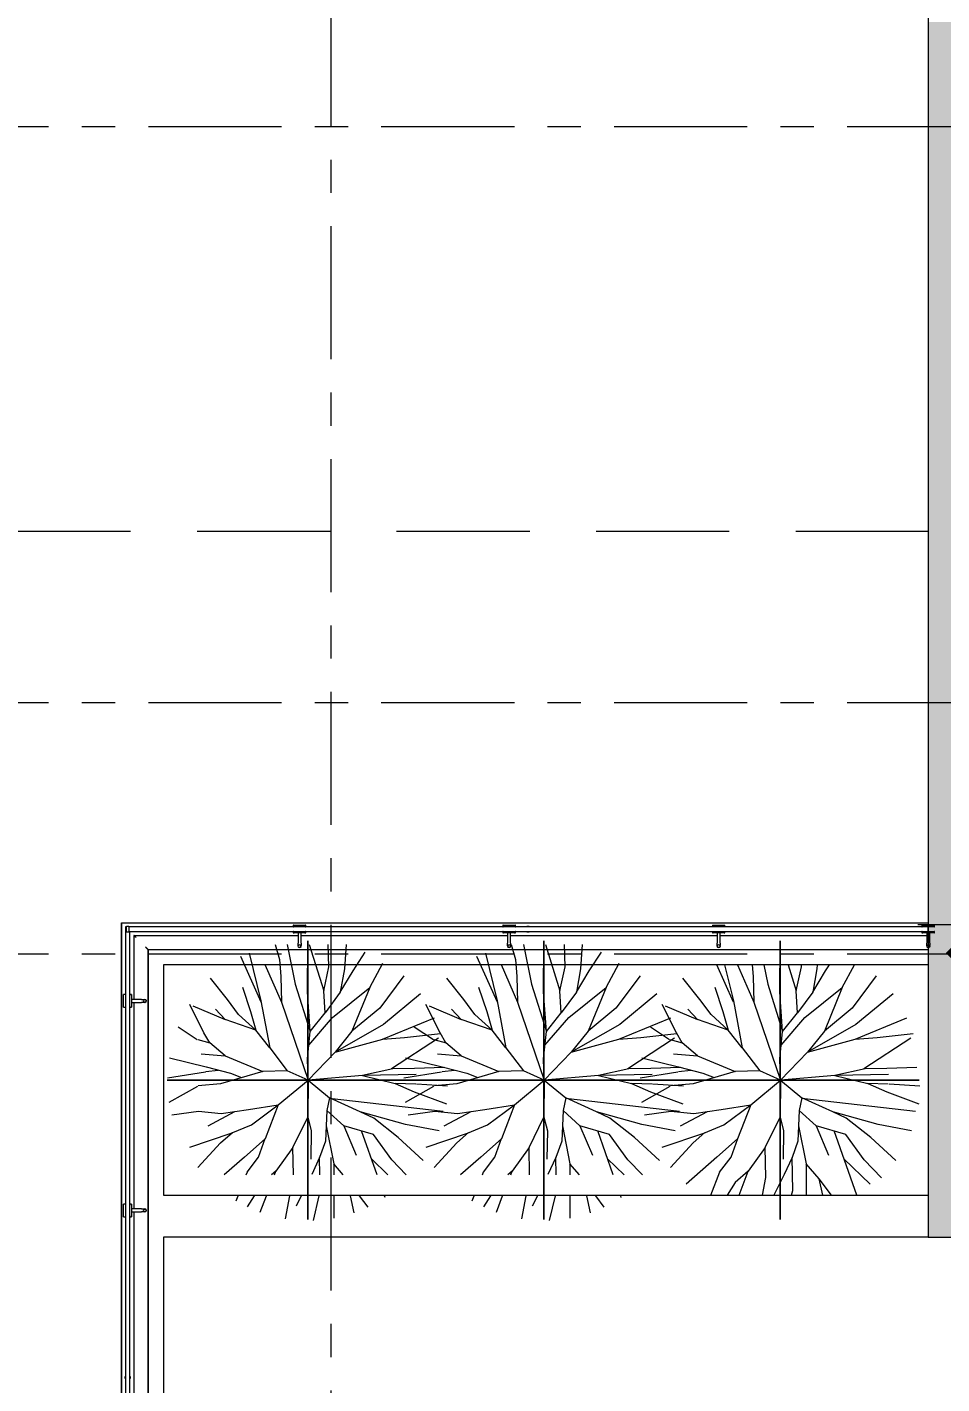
# Model space of a CAD drawing. Header units: millimetres. Extents: x -20144 to 117103, y -11426 to 48263.
# Drawn here: x 89451 to 93816, y 15850 to 22325 of the extents above; entities that cross this region are included whole.
import ezdxf

# ---------------------------------------------------------------- set-up
doc = ezdxf.new("R2010")
doc.units = ezdxf.units.MM
doc.linetypes.add('Grid Line', pattern=[22.225, 12.7, -3.175, 3.175, -3.175])
doc.linetypes.add('HIDDEN2', pattern=[4.7625, 3.175, -1.5875])
for name, color, linetype, lineweight in [('DIM', 1, 'Continuous', 5), ('KI-HIEU-1', 151, 'Continuous', 9), ('L-SITE', 91, 'Continuous', 5), ('NET THAY 1', 41, 'Continuous', 5), ('NET THAY 2', 55, 'Continuous', 5), ('NET-CAT', 3, 'Continuous', 9), ('NET-THAY', 2, 'Continuous', 15), ('TRUC', 225, 'Continuous', 5)]:
    doc.layers.add(name, color=color, linetype=linetype, lineweight=lineweight)
doc.styles.add('TA1', font='arial.ttf')
doc.dimstyles.new('D_200_KTx2', dxfattribs={"dimtxt": 400, "dimasz": 300, "dimexe": 300, "dimexo": 300, "dimgap": 160, "dimtad": 1, "dimdec": 0, "dimzin": 9, "dimtxsty": 'TA1', "dimblk": 'ARCHTICK', "dimcen": 1, "dimdle": 300, "dimclrd": 256, "dimclre": 256, "dimclrt": 7, "dimadec": 0, "dimazin": 0, "dimtfac": 1, "dimtdec": 0, "dimtix": 1, "dimtmove": 1, "dimatfit": 3, "dimldrblk": 'ARCHTICK', "dimfxl": 1, "dimtolj": 1, "dimtzin": 0, "dimlwd": -1, "dimlwe": -1, "dimarcsym": 0})

# ---------------------------------------------------------------- blocks, each defined once
blk = doc.blocks.new('A$C52CD303B')
at = {"layer": 'NET-CAT'}
h = blk.add_hatch(color=256, dxfattribs=at)
h.dxf.hatch_style = 1
h.paths.add_polyline_path([(5450, 10650), (5200, 10650), (5200, 9650), (5450, 9650)], flags=17)
h.paths.add_polyline_path([(5450, 12850), (5200, 12850), (5200, 11850), (5450, 11850)], flags=17)
h.paths.add_polyline_path([(5450, 8450), (5200, 8450), (5200, 7450), (5450, 7450)], flags=17)
h.paths.add_polyline_path([(5450, 6250), (5200, 6250), (5200, 5800), (3000, 5800), (3000, 14500), (5200, 14500), (5200, 14050), (5450, 14050), (5450, 14750), (2750, 14750), (2750, 7850), (2350, 7850), (2350, 7600), (2750, 7600), (2750, 5800), (950, 5800), (950, 7600), (1350, 7600), (1350, 7850), (700, 7850), (700, 5800), (0, 5800), (0, 0), (4150, 0), (4150, 250), (250, 250), (250, 2750), (5450, 2750), (5450, 3000), (3200, 3000), (3200, 3875), (2950, 3875), (2950, 3000), (250, 3000), (250, 5550), (2950, 5550), (2950, 5075), (3200, 5075), (3200, 5550), (5450, 5550)])
blk.add_lwpolyline([(0, 5800), (0, 0), (4150, 0), (4150, 250), (250, 250), (250, 2750), (5450, 2750), (5450, 3000), (3200, 3000), (3200, 3875), (2950, 3875), (2950, 3000), (250, 3000), (250, 5550), (2950, 5550), (2950, 5075), (3200, 5075), (3200, 5550), (5450, 5550), (5450, 6250)], dxfattribs=at)
blk = doc.blocks.new('ALC1807-ASCENT PLAZA-KET CAU 1_rvt-1-MẶT BẰNG TẦNG 5 ĐẾN TẦNG 22')
blk.add_blockref('A$C52CD303B', (22750.5, 16549.9))
blk = doc.blocks.new('_ArchTick')
at = {"color": 0, "const_width": 0.15}
blk.add_lwpolyline([(-0.5, -0.5), (0.5, 0.5)], dxfattribs=at)
blk = doc.blocks.new('*D626')
at = {"layer": 'Defpoints', "color": 0, "transparency": 16777216}
for p in [(94000.6, 18039.9), (94000.6, 18039.9), (95200.6, 18039.9)]:
    blk.add_point(p, dxfattribs=at)
at = {"layer": 'DIM', "transparency": 16777216}
for p, q in [((94000.6, 18039.9), (93700.6, 18039.9)), ((95200.6, 18039.9), (94000.6, 18039.9)), ((95200.6, 18039.9), (95500.6, 18039.9))]:
    blk.add_line(p, q, dxfattribs=at)
at = {"layer": 'DIM', "transparency": 16777216, "xscale": 300, "yscale": 300, "zscale": 300}
blk.add_blockref('_ArchTick', (94000.6, 18039.9), dxfattribs=at)
at = {"layer": 'DIM', "transparency": 16777216, "xscale": 300, "yscale": 300, "zscale": 300, "rotation": 180}
blk.add_blockref('_ArchTick', (95200.6, 18039.9), dxfattribs=at)
at = {"layer": 'DIM', "color": 7, "transparency": 16777216, "insert": (94600.6, 18404.1), "char_height": 400, "attachment_point": 5, "style": 'TA1'}
blk.add_mtext('\\A1;1200', dxfattribs=at)
blk = doc.blocks.new('Railing - NBS_RailInfillPnl_Post-720245-MẶT BẰNG TẦNG 23')
at = {"layer": 'NET THAY 2'}
for p, q in [((-13, -5), (-13, 5)), ((13, 5), (-13, 5)), ((13, 5), (13, -5)), ((-13, -5), (13, -5))]:
    blk.add_line(p, q, dxfattribs=at)
blk = doc.blocks.new('Railing - NBS_RailInfillPnl_Post-721024-MẶT BẰNG TẦNG 23')
at = {"layer": 'NET THAY 2'}
for p, q in [((-13, -5), (-13, 5)), ((13, 5), (13, -5))]:
    blk.add_line(p, q, dxfattribs=at)
blk = doc.blocks.new('Railing - Railing-575671-MẶT BẰNG TẦNG 23')
at = {"layer": 'NET THAY 1'}
for p, q in [((18900.5, 18049.9), (18900.5, 11602.1)), ((18900.5, 18049.9), (22750.5, 18049.9)), ((18960.5, 17989.9), (18960.5, 17684.3)), ((18960.5, 17989.9), (19743.9, 17989.9)), ((19757.3, 17989.9), (20743.9, 17989.9)), ((20757.3, 17989.9), (21743.9, 17989.9)), ((21757.3, 17989.9), (22743.9, 17989.9)), ((19027.5, 11602.1), (19027.5, 17922.9)), ((19027.5, 17922.9), (22750.5, 17922.9)), ((19027.5, 17922.9), (19027.5, 11602.1)), ((19027.5, 17922.9), (22750.5, 17922.9)), ((18960.5, 17670.9), (18960.5, 16684.3)), ((18960.5, 16670.9), (18960.5, 15684.3)), ((18960.5, 15670.9), (18960.5, 14684.3)), ((18960.5, 14670.9), (18960.5, 13684.3)), ((18960.5, 13670.9), (18960.5, 12684.3)), ((18960.5, 12670.9), (18960.5, 11684.3)), ((18960.5, 11670.9), (18960.5, 11602.1)), ((18919.8, 11602.1), (18900.5, 11602.1)), ((18960.5, 11602.1), (18941.3, 11602.1)), ((18970.5, 11602.1), (18960.5, 11602.1)), ((19015.5, 11602.1), (18970.5, 11602.1)), ((19027.5, 11602.1), (19015.5, 11602.1))]:
    blk.add_line(p, q, dxfattribs=at)
for points, knots in [([(18970.5, 17979.9), (18969.6, 17980.8), (18968.3, 17982.1), (18966.7, 17983.8), (18965.7, 17984.8), (18965, 17985.5), (18964.3, 17986.2), (18963.6, 17986.9), (18963, 17987.5), (18962.4, 17988), (18961.8, 17988.6), (18961.3, 17989.2), (18960.7, 17989.8), (18960.5, 17989.9), (18960.5, 17989.9)], [-1, -1, -1, -1, -0.833333, -0.75, -0.666667, -0.625, -0.583333, -0.5, -0.458333, -0.416667, -0.333333, -0.25, -0.166667, 0, 0, 0, 0]), ([(19027.5, 17922.9), (19027.5, 17922.9), (19027.3, 17923.1), (19026.6, 17923.8), (19025.9, 17924.5), (19025.2, 17925.2), (19024.5, 17925.9), (19023.8, 17926.6), (19023, 17927.4), (19022.2, 17928.3), (19021.3, 17929.2), (19020.1, 17930.3), (19018.1, 17932.3), (19016.6, 17933.9), (19015.5, 17934.9)], [-1, -1, -1, -1, -0.833333, -0.75, -0.666667, -0.583333, -0.541667, -0.5, -0.416667, -0.375, -0.333333, -0.25, -0.166667, 0, 0, 0, 0])]:
    blk.add_open_spline(points, degree=3, knots=knots, dxfattribs=at)
at = {"extrusion": (0, 0, -1), "zscale": -1, "rotation": 90}
for name, p in [('Railing - NBS_RailInfillPnl_Post-720245-MẶT BẰNG TẦNG 23', (-18930.5, 18019.9)), ('Railing - NBS_RailInfillPnl_Post-721024-MẶT BẰNG TẦNG 23', (-20840.5, 18019.9))]:
    blk.add_blockref(name, p, dxfattribs=at)
at = {"extrusion": (0, 0, -1), "zscale": -1}
for p in [(-18930.5, 15880.7), (-18930.5, 13741.4)]:
    blk.add_blockref('Railing - NBS_RailInfillPnl_Post-721024-MẶT BẰNG TẦNG 23', p, dxfattribs=at)
blk = doc.blocks.new('Top Rail Type - Top Rail_Internal_-575676-MẶT BẰNG TẦNG 23')
at = {"layer": 'NET THAY 1'}
for p, q in [((18925.5, 18030.7), (18919.8, 18030.7)), ((18919.8, 18030.7), (18919.8, 17706.5)), ((19721.5, 18030.7), (18935.5, 18030.7)), ((18941.3, 17703.5), (18941.3, 18009.2)), ((18941.3, 18009.2), (19724.5, 18009.2)), ((19776.5, 18009.2), (20724.5, 18009.2)), ((20721.5, 18030.7), (19779.5, 18030.7)), ((20776.5, 18009.2), (21724.5, 18009.2)), ((21721.5, 18030.7), (20779.5, 18030.7)), ((21776.5, 18009.2), (22724.5, 18009.2)), ((22721.5, 18030.7), (21779.5, 18030.7)), ((22750.5, 18009.2), (22750.5, 18030.7)), ((18919.8, 17648.6), (18919.8, 16706.5)), ((18941.3, 16703.5), (18941.3, 17651.6)), ((18919.8, 16648.6), (18919.8, 15706.5)), ((18941.3, 15703.5), (18941.3, 16651.6)), ((18919.8, 15648.6), (18919.8, 14706.5)), ((18941.3, 14703.5), (18941.3, 15651.6)), ((18919.8, 14648.6), (18919.8, 13706.5)), ((18941.3, 13703.5), (18941.3, 14651.6)), ((18919.8, 13648.6), (18919.8, 12706.5)), ((18941.3, 12703.5), (18941.3, 13651.6)), ((18919.8, 12648.6), (18919.8, 11706.5)), ((18941.3, 11703.5), (18941.3, 12651.6)), ((18919.8, 11648.6), (18919.8, 11602.1)), ((18919.8, 11602.1), (18941.3, 11602.1)), ((18941.3, 11602.1), (18941.3, 11651.6))]:
    blk.add_line(p, q, dxfattribs=at)
blk = doc.blocks.new('ALB-RAILING 32 - ALB-BALUSTER-V88-MẶT BẰNG TẦNG 23')
at = {"layer": 'NET THAY 1'}
for p, q in [((-30, 101.1), (-30, 91.9)), ((-30, 101.1), (30, 101.1)), ((-29, 101.1), (-30, 101.1)), ((-30, 91.9), (-29, 91.9)), ((30, 91.9), (-30, 91.9)), ((-30, 70.4), (-30, 63.2)), ((-30, 70.4), (30, 70.4)), ((-29, 70.4), (-30, 70.4)), ((30, 101.1), (29, 101.1)), ((29, 91.9), (30, 91.9)), ((30, 70.4), (29, 70.4)), ((30, 91.9), (30, 101.1)), ((30, 63.2), (30, 70.4)), ((-30, 63.2), (-26, 63.2)), ((30, 63.2), (-30, 63.2)), ((-7, 63.2), (-7, 15)), ((7, 15), (7, 63.2)), ((29, 63.2), (30, 63.2))]:
    blk.add_line(p, q, dxfattribs=at)
at = {"layer": 'NET THAY 1', "flags": 128}
for points in [[(-7, 1.4), (-7, 1.7), (-7, 2), (-7, 2.3), (-7, 2.6), (-7, 3), (-7, 3.3), (-7, 3.7), (-7, 4.1), (-7, 4.5), (-7, 5), (-7, 5.4), (-7, 5.9), (-7, 6.4), (-7, 6.9), (-7, 7.4), (-7, 7.9), (-7, 8.5), (-7, 9), (-7, 9.6), (-7, 10.1), (-7, 10.7), (-7, 11.3), (-7, 11.9), (-7, 12.5), (-7, 13), (-7, 13.6), (-7, 14.2), (-7, 14.8), (-7, 15)], [(7, 0), (7, -0.3), (7, -0.6), (6.9, -0.8), (6.9, -1.1), (6.9, -1.4), (6.8, -1.7)], [(7, 15), (7, 14.4), (7, 13.8), (7, 13.2), (7, 12.6), (7, 12), (7, 11.4), (7, 10.9), (7, 10.3), (7, 9.7), (7, 9.2), (7, 8.6), (7, 8.1), (7, 7.5), (7, 7), (7, 6.5), (7, 6), (7, 5.6), (7, 5.1), (7, 4.7), (7, 4.2), (7, 3.8), (7, 3.4), (7, 3.1), (7, 2.7)], [(-3, -6.3), (-3.2, -6.2), (-3.5, -6.1), (-3.7, -5.9), (-4, -5.8), (-4.2, -5.6), (-4.4, -5.4), (-4.6, -5.3), (-4.8, -5.1), (-5, -4.9), (-5.2, -4.7), (-5.4, -4.5), (-5.6, -4.2), (-5.7, -4), (-5.9, -3.8), (-6, -3.5), (-6.2, -3.3), (-6.3, -3), (-6.4, -2.8), (-6.5, -2.5), (-6.6, -2.3), (-6.7, -2), (-6.8, -1.7), (-6.8, -1.5), (-6.9, -1.2)], [(0, -7), (-0.3, -7), (-0.6, -7), (-0.8, -6.9), (-1.1, -6.9), (-1.4, -6.9), (-1.7, -6.8)], [(6.6, -2.5), (6.4, -2.7), (6.3, -3), (6.2, -3.2), (6.1, -3.5), (5.9, -3.7), (5.8, -4), (5.6, -4.2), (5.4, -4.4), (5.3, -4.6), (5.1, -4.8), (4.9, -5), (4.7, -5.2), (4.5, -5.4), (4.2, -5.6), (4, -5.7), (3.8, -5.9), (3.5, -6), (3.3, -6.2), (3, -6.3), (2.8, -6.4), (2.5, -6.5), (2.3, -6.6), (2, -6.7), (1.7, -6.8), (1.5, -6.8), (1.2, -6.9), (0.9, -6.9), (0.6, -7), (0.4, -7), (0.1, -7), (0, -7)]]:
    blk.add_lwpolyline(points, dxfattribs=at)
at = {"layer": 'NET THAY 1'}
for start, end in [(90, 270), (270, 90)]:
    blk.add_arc((0, 0), 7, start, end, dxfattribs=at)
blk = doc.blocks.new('ALB-RAILING 32 - ALB-BALUSTER-V86-MẶT BẰNG TẦNG 23')
at = {"layer": 'NET THAY 1'}
for p, q in [((-30, 101.1), (-30, 91.9)), ((-30, 101.1), (30, 101.1)), ((-29, 101.1), (-30, 101.1)), ((-30, 91.9), (-29, 91.9)), ((30, 91.9), (-30, 91.9)), ((-30, 70.4), (-30, 63.2)), ((-30, 70.4), (30, 70.4)), ((-29, 70.4), (-30, 70.4)), ((30, 101.1), (29, 101.1)), ((29, 91.9), (30, 91.9)), ((30, 70.4), (29, 70.4)), ((30, 91.9), (30, 101.1)), ((30, 63.2), (30, 70.4)), ((-30, 63.2), (-26, 63.2)), ((30, 63.2), (-30, 63.2)), ((-7, 63.2), (-7, 15)), ((7, 15), (7, 63.2)), ((26, 63.2), (30, 63.2))]:
    blk.add_line(p, q, dxfattribs=at)
at = {"layer": 'NET THAY 1', "flags": 128}
for points in [[(-7, 1.4), (-7, 1.7), (-7, 2), (-7, 2.3), (-7, 2.6), (-7, 3), (-7, 3.3), (-7, 3.7), (-7, 4.1), (-7, 4.5), (-7, 5), (-7, 5.4), (-7, 5.9), (-7, 6.4), (-7, 6.9), (-7, 7.4), (-7, 7.9), (-7, 8.5), (-7, 9), (-7, 9.6), (-7, 10.1), (-7, 10.7), (-7, 11.3), (-7, 11.9), (-7, 12.5), (-7, 13), (-7, 13.6), (-7, 14.2), (-7, 14.8), (-7, 15)], [(7, 0), (7, -0.3), (7, -0.6), (6.9, -0.8), (6.9, -1.1), (6.9, -1.4), (6.8, -1.7)], [(7, 15), (7, 14.4), (7, 13.8), (7, 13.2), (7, 12.6), (7, 12), (7, 11.4), (7, 10.9), (7, 10.3), (7, 9.7), (7, 9.2), (7, 8.6), (7, 8.1), (7, 7.5), (7, 7), (7, 6.5), (7, 6), (7, 5.6), (7, 5.1), (7, 4.7), (7, 4.2), (7, 3.8), (7, 3.4), (7, 3.1), (7, 2.7)], [(-3, -6.3), (-3.2, -6.2), (-3.5, -6.1), (-3.7, -5.9), (-4, -5.8), (-4.2, -5.6), (-4.4, -5.4), (-4.6, -5.3), (-4.8, -5.1), (-5, -4.9), (-5.2, -4.7), (-5.4, -4.5), (-5.6, -4.2), (-5.7, -4), (-5.9, -3.8), (-6, -3.5), (-6.2, -3.3), (-6.3, -3), (-6.4, -2.8), (-6.5, -2.5), (-6.6, -2.3), (-6.7, -2), (-6.8, -1.7), (-6.8, -1.5), (-6.9, -1.2)], [(0, -7), (-0.3, -7), (-0.6, -7), (-0.8, -6.9), (-1.1, -6.9), (-1.4, -6.9), (-1.7, -6.8)], [(6.6, -2.5), (6.4, -2.7), (6.3, -3), (6.2, -3.2), (6.1, -3.5), (5.9, -3.7), (5.8, -4), (5.6, -4.2), (5.4, -4.4), (5.3, -4.6), (5.1, -4.8), (4.9, -5), (4.7, -5.2), (4.5, -5.4), (4.2, -5.6), (4, -5.7), (3.8, -5.9), (3.5, -6), (3.3, -6.2), (3, -6.3), (2.8, -6.4), (2.5, -6.5), (2.3, -6.6), (2, -6.7), (1.7, -6.8), (1.5, -6.8), (1.2, -6.9), (0.9, -6.9), (0.6, -7), (0.4, -7), (0.1, -7), (0, -7)]]:
    blk.add_lwpolyline(points, dxfattribs=at)
at = {"layer": 'NET THAY 1'}
for start, end in [(90, 270), (270, 90)]:
    blk.add_arc((0, 0), 7, start, end, dxfattribs=at)
blk = doc.blocks.new('ALB-RAILING 32 - ALB-BALUSTER-V89-MẶT BẰNG TẦNG 23')
at = {"layer": 'NET THAY 1'}
for p, q in [((-30, 101.1), (-30, 91.9)), ((-30, 101.1), (30, 101.1)), ((-29, 101.1), (-30, 101.1)), ((-30, 91.9), (-29, 91.9)), ((30, 91.9), (-30, 91.9)), ((-30, 70.4), (-30, 63.2)), ((-30, 70.4), (30, 70.4)), ((-29, 70.4), (-30, 70.4)), ((30, 101.1), (29, 101.1)), ((29, 91.9), (30, 91.9)), ((30, 70.4), (29, 70.4)), ((30, 91.9), (30, 101.1)), ((30, 63.2), (30, 70.4)), ((-30, 63.2), (-26, 63.2)), ((30, 63.2), (-30, 63.2)), ((-7, 63.2), (-7, 15)), ((7, 15), (7, 63.2)), ((26, 63.2), (30, 63.2))]:
    blk.add_line(p, q, dxfattribs=at)
at = {"layer": 'NET THAY 1', "flags": 128}
for points in [[(-7, 1.4), (-7, 1.7), (-7, 2), (-7, 2.3), (-7, 2.6), (-7, 3), (-7, 3.3), (-7, 3.7), (-7, 4.1), (-7, 4.5), (-7, 5), (-7, 5.4), (-7, 5.9), (-7, 6.4), (-7, 6.9), (-7, 7.4), (-7, 7.9), (-7, 8.5), (-7, 9), (-7, 9.6), (-7, 10.1), (-7, 10.7), (-7, 11.3), (-7, 11.9), (-7, 12.5), (-7, 13), (-7, 13.6), (-7, 14.2), (-7, 14.8), (-7, 15)], [(7, 15), (7, 14.4), (7, 13.8), (7, 13.2), (7, 12.6), (7, 12), (7, 11.4), (7, 10.9), (7, 10.3), (7, 9.7), (7, 9.2), (7, 8.6), (7, 8.1), (7, 7.5), (7, 7), (7, 6.5), (7, 6), (7, 5.6), (7, 5.1), (7, 4.7), (7, 4.2), (7, 3.8), (7, 3.4), (7, 3.1), (7, 2.7)], [(-3, -6.3), (-3, -6.3), (-3.2, -6.2), (-3.5, -6.1), (-3.7, -5.9), (-4, -5.8), (-4.2, -5.6), (-4.4, -5.4), (-4.6, -5.3), (-4.8, -5.1), (-5, -4.9), (-5.2, -4.7), (-5.4, -4.5), (-5.6, -4.2), (-5.7, -4), (-5.9, -3.8), (-6, -3.5), (-6.2, -3.3), (-6.3, -3), (-6.4, -2.8), (-6.5, -2.5), (-6.6, -2.3), (-6.7, -2), (-6.8, -1.7), (-6.8, -1.5), (-6.9, -1.2)], [(0, -7), (-0.3, -7), (-0.6, -7), (-0.8, -6.9), (-1.1, -6.9), (-1.4, -6.9), (-1.7, -6.8)], [(6.6, -2.5), (6.4, -2.7), (6.3, -3), (6.2, -3.2), (6.1, -3.5), (5.9, -3.7), (5.8, -4), (5.6, -4.2), (5.4, -4.4), (5.3, -4.6), (5.1, -4.8), (4.9, -5), (4.7, -5.2), (4.5, -5.4), (4.2, -5.6), (4, -5.7), (3.8, -5.9), (3.5, -6), (3.3, -6.2), (3, -6.3), (2.8, -6.4), (2.5, -6.5), (2.3, -6.6), (2, -6.7), (1.7, -6.8), (1.5, -6.8), (1.2, -6.9), (0.9, -6.9), (0.6, -7), (0.4, -7), (0.1, -7), (0, -7)], [(7, 0), (7, -0.3), (7, -0.6), (6.9, -0.8), (6.9, -1.1), (6.9, -1.4), (6.8, -1.7)]]:
    blk.add_lwpolyline(points, dxfattribs=at)
at = {"layer": 'NET THAY 1'}
for start, end in [(90, 270), (270, 90)]:
    blk.add_arc((0, 0), 7, start, end, dxfattribs=at)
blk = doc.blocks.new('CAY XANH 1 - new block_dwg_110_植栽_中_高木 - 落葉1_φ4000_H5500-1445069-IDEA-4th Storey - Detail-V137-MẶT BẰNG TẦNG 23')
at = {"layer": 'L-SITE'}
for p, q in [((-667, 1111), (-905, 1642)), ((879, 1317), (625, 696)), ((1796, 880), (1057, 580)), ((-1850, 759), (-1578, 578)), ((1855, 599), (1188, 159)), ((-1570, 578), (-1398, 529)), ((-2000, 33), (-1462, 119)), ((-1453, 121), (-1278, 144)), ((-1975, -315), (-1571, -88)), ((1984, -88), (1545, -58)), ((1923, -449), (303, -262)), ((-1423, -653), (-1041, -445)), ((1086, -1640), (762, -724)), ((1278, -1483), (902, -1122)), ((-993, -1640), (-864, -1308)), ((728, -1640), (552, -1405))]:
    blk.add_line(p, q, dxfattribs=at)
at = {"layer": 'L-SITE', "flags": 128}
for points in [[(-797, 1642), (-670, 1129), (-546, 458), (-743, 713), (-989, 932), (-1147, 1149), (-1389, 1451)], [(-613, 1642), (-379, 1110), (0, 0), (-295, 133)], [(-402, 1642), (-389, 1474), (-379, 1110)], [(-237, 1642), (-181, 1368), (30, 691), (242, 956)], [(1939, 182), (1516, 167), (1206, 162), (773, 64), (0, 0), (-10, 303), (30, 691), (-10, 1257), (-10, 1592)], [(10, 497), (348, 890), (879, 1317), (1053, 1642)], [(108, 1642), (224, 1272), (298, 1613), (297, 1642)], [(522, 1642), (518, 1586), (459, 1252), (641, 1557), (697, 1642)], [(1364, 1487), (1021, 1024), (625, 696), (384, 396), (0, 0), (305, -251), (268, -432)], [(-934, 1324), (-819, 978), (-743, 713), (-1182, 862)], [(459, 1252), (242, 956), (224, 1272)], [(1602, 1227), (1074, 790), (384, 396), (1064, 582), (1374, 607), (1887, 662)], [(-1522, 376), (-1182, 348), (-1399, 530), (-1482, 672), (-1685, 1077)], [(-1640, 1059), (-1182, 862), (-1319, 1008)], [(-546, 458), (-295, 133), (-645, 125)], [(-1974, 319), (-1451, 187), (-1104, 101), (-945, 37)], [(-1182, 348), (-645, 125), (-1245, -52), (-1564, -80)], [(-1683, -957), (-1092, -755), (-807, -637), (-423, -352), (0, 0), (-5, -527)], [(1538, 78), (773, 64), (1241, -50)], [(1534, -57), (1241, -50), (1512, -168), (1971, -338)], [(-1938, -494), (-1560, -440), (-1235, -475), (-846, -416), (-423, -352), (-610, -834), (-905, -1095), (-1342, -1483)], [(1865, -721), (1389, -632), (743, -453), (305, -251)], [(-217, -960), (-5, -527), (44, -720), (39, -1126)], [(508, -651), (268, -432), (248, -870), (165, -1101)], [(1640, -1145), (1284, -817), (935, -541), (743, -453)], [(-1567, -1243), (-1244, -895), (-1077, -745)], [(258, -651), (365, -1191), (365, -1640)], [(1438, -1391), (1191, -1135), (931, -773), (508, -651), (685, -1070)], [(-867, -1310), (-703, -1095), (-608, -832)], [(-256, -1640), (-207, -1385), (-217, -960), (-458, -1297)], [(159, -1640), (175, -1573), (165, -1101), (52, -1342), (-94, -1640)], [(-590, -1640), (-458, -1297), (-645, -1459), (-761, -1640)], [(604, -1640), (552, -1405), (365, -1191)]]:
    blk.add_lwpolyline(points, dxfattribs=at)
blk = doc.blocks.new('CAY XANH 1 - new block_dwg-V138-MẶT BẰNG TẦNG 23')
at = {"xscale": 0.5, "yscale": 0.5, "zscale": 0.5}
blk.add_blockref('CAY XANH 1 - new block_dwg_110_植栽_中_高木 - 落葉1_φ4000_H5500-1445069-IDEA-4th Storey - Detail-V137-MẶT BẰNG TẦNG 23', (-494873.7, 495980.5), dxfattribs=at)
blk = doc.blocks.new('CAY XANH 1 - CAY XANH_dwg-714093-MẶT BẰNG TẦNG 23')
at = {"layer": 'L-SITE'}
for p, q in [((28746.5, 0), (28733, 0)), ((28788.3, 0), (28770.7, 0)), ((28931.4, 0), (28921.9, 0)), ((29155.3, 0), (29164.1, 0))]:
    blk.add_line(p, q, dxfattribs=at)
at = {"layer": 'L-SITE', "flags": 128}
for points in [[(28694.1, 0), (28684.6, 0), (28661.3, 0), (28659.4, 0), (28644, 0), (28634.5, 0), (28611.2, 0), (28603.7, 0), (28594.2, 0), (28603.7, 0), (28609.6, 0), (28592.2, 0), (28570.9, 0), (28578.4, 0), (28603.7, 0), (28662, 0), (28642.6, 0), (28600.1, 0), (28579.1, 0), (28609.9, 0), (28604, 0), (28575.2, 0), (28563.7, 0), (28584.7, 0), (28609.9, 0), (28613.8, 0), (28600.1, 0), (28611.8, 0), (28638.7, 0), (28677.6, 0), (28708.4, 0), (28713.9, 0), (28725.7, 0), (28715.9, 0), (28712.3, 0), (28702.5, 0), (28691, 0), (28706.4, 0), (28731.3, 0), (28735.2, 0), (28750.6, 0), (28756.5, 0), (28781.4, 0), (28806.3, 0), (28821.7, 0), (28833.5, 0), (28837.1, 0), (28862.3, 0), (28883.3, 0), (28898.7, 0), (28916, 0), (28931.4, 0)], [(28647.5, 0), (28660.7, 0), (28678.3, 0), (28673.9, 0), (28669.5, 0), (28647.5, 0)], [(29039.2, 0), (29014.3, 0), (28989.4, 0), (28974, 0), (28975.7, 0), (28958.6, 0), (28943.2, 0), (28925.9, 0), (28918, 0), (28931.4, 0), (28920, 0), (28895.1, 0), (28877.7, 0), (28821.5, 0), (28814, 0), (28794.6, 0), (28769.7, 0), (28707.5, 0), (28715.4, 0), (28722.9, 0), (28717.3, 0), (28707.5, 0), (28702, 0), (28694.1, 0)], [(28752.4, 0), (28737, 0), (28715.7, 0)], [(28715.7, 0), (28725.2, 0), (28721.6, 0), (28735, 0), (28740.6, 0), (28746.5, 0), (28765.8, 0), (28752.4, 0)], [(28733, 0), (28738.9, 0), (28756, 0), (28765.8, 0), (28771.4, 0), (28775.3, 0), (28781.2, 0), (28788.7, 0), (28792.7, 0), (28732.7, 0)], [(28732.7, 0), (28740.3, 0), (28815.9, 0), (28825.4, 0), (28881.6, 0), (28895.1, 0), (28898.7, 0), (28889.2, 0), (28895.1, 0), (28904.6, 0), (28921.9, 0), (28927.8, 0)], [(28763.8, 0), (28748.4, 0), (28746.5, 0)], [(28785.1, 0), (28788.7, 0), (28790.7, 0), (28785.1, 0), (28763.8, 0)], [(28770.7, 0), (28768.5, 0), (28779.5, 0), (28788.3, 0)], [(28817.6, 0), (28796.6, 0), (28785.1, 0)], [(28921.9, 0), (28908.5, 0), (28910.5, 0), (28893.1, 0), (28898.7, 0), (28893.1, 0), (28867.9, 0), (28812, 0)], [(28812, 0), (28823.5, 0), (28817.6, 0)], [(28927.8, 0), (28939.3, 0), (28941.3, 0), (28946.8, 0), (28956.7, 0), (28933.4, 0), (28921.9, 0), (28931.4, 0), (28946.8, 0), (28962.2, 0), (28970.1, 0), (28981.6, 0), (28995, 0)], [(29091.3, 0), (29110.6, 0), (29116.2, 0), (29106.7, 0), (29089.3, 0), (29081.8, 0), (29072, 0), (29058.5, 0), (29037.2, 0), (29033.6, 0), (29018.2, 0), (29008.4, 0), (29002.8, 0), (28997, 0), (28983.5, 0), (28966.2, 0), (28958.6, 0), (28956.7, 0), (28939.3, 0), (28921.9, 0)], [(28921.9, 0), (28931.4, 0), (28933.4, 0), (28943.2, 0), (28956.7, 0), (28954.7, 0), (28958.6, 0), (28975.7, 0), (28981.6, 0), (28987.5, 0), (29004.8, 0), (29037.2, 0), (29047.1, 0), (29053, 0), (29041.2, 0), (29043.1, 0), (29051, 0), (29068.4, 0)], [(28995, 0), (29010.4, 0), (29025.8, 0), (29020.2, 0), (29006.5, 0)], [(29006.5, 0), (29025.8, 0), (29029.7, 0), (29018.2, 0), (29025.8, 0), (29045.1, 0), (29053, 0), (29062.5, 0), (29070, 0), (29083.8, 0), (29108.7, 0), (29114.5, 0)], [(29312.7, 0), (29293.4, 0), (29302.9, 0), (29316.3, 0), (29320.3, 0), (29302.9, 0), (29285.5, 0), (29262.6, 0), (29270.1, 0), (29304.9, 0), (29312.7, 0), (29304.9, 0), (29297.3, 0), (29281.9, 0), (29327.3, 0), (29348.6, 0), (29330.1, 0), (29343.5, 0), (29390.9, 0), (29381.4, 0), (29362, 0), (29366, 0), (29373.5, 0), (29352.5, 0), (29344.7, 0), (29331.2, 0), (29311.9, 0), (29298.5, 0), (29229.9, 0), (29212.5, 0), (29205, 0), (29176.1, 0), (29168.3, 0), (29150.9, 0), (29145.3, 0), (29160.7, 0), (29174.2, 0), (29170.2, 0), (29152.9, 0), (29145.3, 0), (29102.8, 0), (29106.7, 0), (29070, 0), (29043.1, 0), (29037.2, 0)], [(29037.2, 0), (29058.5, 0), (29072, 0), (29087.4, 0), (29099.2, 0), (29089.3, 0), (29075.9, 0), (29068.4, 0), (29104.7, 0), (29116.2, 0)], [(29116.2, 0), (29091.3, 0), (29083.8, 0), (29070, 0), (29049, 0), (29039.2, 0)], [(29068.4, 0), (29056.6, 0), (29060.5, 0), (29112.3, 0), (29147, 0), (29158.4, 0), (29135.5, 0), (29131.6, 0), (29147, 0), (29162.4, 0), (29169.9, 0), (29187.3, 0), (29195.1, 0), (29222, 0), (29233.5, 0), (29256.7, 0), (29210.9, 0), (29220.4, 0), (29208.6, 0), (29224, 0), (29237.7, 0), (29247.2, 0), (29260.6, 0), (29268.5, 0), (29283.9, 0), (29299.3, 0), (29312.7, 0)], [(29114.5, 0), (29100.8, 0), (29091.3, 0)], [(29160.7, 0), (29147, 0), (29133.5, 0), (29139.4, 0), (29162.4, 0), (29170.2, 0), (29154.8, 0)], [(29164.1, 0), (29172.9, 0), (29179.5, 0), (29192.7, 0), (29186.1, 0), (29150.9, 0), (29144.3, 0), (29137.8, 0), (29144.3, 0), (29155.3, 0)], [(29154.8, 0), (29162.4, 0), (29181.7, 0), (29191.5, 0), (29185.6, 0), (29212.5, 0), (29224, 0), (29205, 0), (29199.1, 0), (29177.8, 0), (29179.7, 0)], [(29179.7, 0), (29174.2, 0), (29160.7, 0)], [(29221.3, 0), (29199.3, 0), (29186.1, 0), (29199.3, 0)], [(29199.3, 0), (29210.3, 0), (29230.1, 0), (29241.1, 0), (29283.4, 0), (29301, 0), (29296.6, 0), (29238.9, 0), (29241.1, 0), (29225.7, 0), (29221.3, 0)]]:
    blk.add_lwpolyline(points, dxfattribs=at)
for points in [[(28645.7, 0), (28641.3, 0), (28706.9, 0), (28676.5, 0), (28672.1, 0), (28685.3, 0), (28676.5, 0)], [(28690.8, 0), (28669.5, 0), (28662, 0), (28675.4, 0), (28681, 0), (28698.3, 0), (28700.3, 0)], [(28737.7, 0), (28750.9, 0), (28759.7, 0), (28755.3, 0), (28737.7, 0), (28711.3, 0), (28700.3, 0), (28698.1, 0), (28715.7, 0), (28717.9, 0), (28722.3, 0), (28739.9, 0)], [(28785.9, 0), (28783.7, 0), (28768.3, 0), (28757.3, 0), (28752.9, 0), (28748.5, 0), (28768.3, 0), (28777.1, 0)], [(28904.6, 0), (28915.6, 0), (28871.6, 0), (28805.9, 0), (28810.3, 0), (28803.7, 0), (28873.8, 0), (28882.6, 0)], [(28871.6, 0), (28858.4, 0), (28851.8, 0), (28862.8, 0)], [(28898, 0), (28909, 0), (28928.8, 0), (28931, 0), (28935.4, 0), (28942, 0), (28931, 0), (28909, 0), (28880.4, 0)], [(28926.6, 0), (28942, 0), (28957.4, 0), (28950.8, 0), (28975, 0), (28957.4, 0), (28948.6, 0), (28915.6, 0)], [(28970.6, 0), (28975, 0), (28957.4, 0), (28942, 0), (28955.2, 0), (28950.8, 0)], [(29036.6, 0), (29043.2, 0), (29045.4, 0), (29025.6, 0), (29023.4, 0)], [(29118, 0), (29115.8, 0), (29135.6, 0), (29140, 0), (29129, 0)], [(29157.5, 0), (29161.9, 0), (29190.5, 0), (29194.9, 0), (29192.7, 0), (29205.9, 0), (29225.7, 0), (29219.1, 0), (29205.9, 0), (29203.7, 0), (29192.7, 0), (29164.1, 0)], [(29287, 0), (29239.4, 0), (29231.8, 0), (29294.6, 0), (29300.5, 0), (29319.8, 0), (29304.4, 0)]]:
    blk.add_lwpolyline(points, close=True, dxfattribs=at)
blk = doc.blocks.new('CAY XANH 1 - CAY XANH_dwg-714092-MẶT BẰNG TẦNG 23')
at = {"layer": 'L-SITE'}
for p, q in [((0, -28746.5), (0, -28733)), ((0, -28788.3), (0, -28770.7)), ((0, -28931.4), (0, -28921.9)), ((0, -29155.3), (0, -29164.1))]:
    blk.add_line(p, q, dxfattribs=at)
at = {"layer": 'L-SITE', "flags": 128}
for points in [[(0, -28694.1), (0, -28684.6), (0, -28661.3), (0, -28659.4), (0, -28644), (0, -28634.5), (0, -28611.2), (0, -28603.7), (0, -28594.2), (0, -28603.7), (0, -28609.6), (0, -28592.2), (0, -28570.9), (0, -28578.4), (0, -28603.7), (0, -28662), (0, -28642.6), (0, -28600.1), (0, -28579.1), (0, -28609.9), (0, -28604), (0, -28575.2), (0, -28563.7), (0, -28584.7), (0, -28609.9), (0, -28613.8), (0, -28600.1), (0, -28611.8), (0, -28638.7), (0, -28677.6), (0, -28708.4), (0, -28713.9), (0, -28725.7), (0, -28715.9), (0, -28712.3), (0, -28702.5), (0, -28691), (0, -28706.4), (0, -28731.3), (0, -28735.2), (0, -28750.6), (0, -28756.5), (0, -28781.4), (0, -28806.3), (0, -28821.7), (0, -28833.5), (0, -28837.1), (0, -28862.3), (0, -28883.3), (0, -28898.7), (0, -28916), (0, -28931.4)], [(0, -28647.5), (0, -28660.7), (0, -28678.3), (0, -28673.9), (0, -28669.5), (0, -28647.5)], [(0, -29039.2), (0, -29014.3), (0, -28989.4), (0, -28974), (0, -28975.7), (0, -28958.6), (0, -28943.2), (0, -28925.9), (0, -28918), (0, -28931.4), (0, -28920), (0, -28895.1), (0, -28877.7), (0, -28821.5), (0, -28814), (0, -28794.6), (0, -28769.7), (0, -28707.5), (0, -28715.4), (0, -28722.9), (0, -28717.3), (0, -28707.5), (0, -28702), (0, -28694.1)], [(0, -28752.4), (0, -28737), (0, -28715.7)], [(0, -28715.7), (0, -28725.2), (0, -28721.6), (0, -28735), (0, -28740.6), (0, -28746.5), (0, -28765.8), (0, -28752.4)], [(0, -28733), (0, -28738.9), (0, -28756), (0, -28765.8), (0, -28771.4), (0, -28775.3), (0, -28781.2), (0, -28788.7), (0, -28792.7), (0, -28732.7)], [(0, -28732.7), (0, -28740.3), (0, -28815.9), (0, -28825.4), (0, -28881.6), (0, -28895.1), (0, -28898.7), (0, -28889.2), (0, -28895.1), (0, -28904.6), (0, -28921.9), (0, -28927.8)], [(0, -28763.8), (0, -28748.4), (0, -28746.5)], [(0, -28785.1), (0, -28788.7), (0, -28790.7), (0, -28785.1), (0, -28763.8)], [(0, -28770.7), (0, -28768.5), (0, -28779.5), (0, -28788.3)], [(0, -28817.6), (0, -28796.6), (0, -28785.1)], [(0, -28921.9), (0, -28908.5), (0, -28910.5), (0, -28893.1), (0, -28898.7), (0, -28893.1), (0, -28867.9), (0, -28812)], [(0, -28812), (0, -28823.5), (0, -28817.6)], [(0, -28927.8), (0, -28939.3), (0, -28941.3), (0, -28946.8), (0, -28956.7), (0, -28933.4), (0, -28921.9), (0, -28931.4), (0, -28946.8), (0, -28962.2), (0, -28970.1), (0, -28981.6), (0, -28995)], [(0, -29091.3), (0, -29110.6), (0, -29116.2), (0, -29106.7), (0, -29089.3), (0, -29081.8), (0, -29072), (0, -29058.5), (0, -29037.2), (0, -29033.6), (0, -29018.2), (0, -29008.4), (0, -29002.8), (0, -28997), (0, -28983.5), (0, -28966.2), (0, -28958.6), (0, -28956.7), (0, -28939.3), (0, -28921.9)], [(0, -28921.9), (0, -28931.4), (0, -28933.4), (0, -28943.2), (0, -28956.7), (0, -28954.7), (0, -28958.6), (0, -28975.7), (0, -28981.6), (0, -28987.5), (0, -29004.8), (0, -29037.2), (0, -29047.1), (0, -29053), (0, -29041.2), (0, -29043.1), (0, -29051), (0, -29068.4)], [(0, -28995), (0, -29010.4), (0, -29025.8), (0, -29020.2), (0, -29006.5)], [(0, -29006.5), (0, -29025.8), (0, -29029.7), (0, -29018.2), (0, -29025.8), (0, -29045.1), (0, -29053), (0, -29062.5), (0, -29070), (0, -29083.8), (0, -29108.7), (0, -29114.5)], [(0, -29312.7), (0, -29293.4), (0, -29302.9), (0, -29316.3), (0, -29320.3), (0, -29302.9), (0, -29285.5), (0, -29262.6), (0, -29270.1), (0, -29304.9), (0, -29312.7), (0, -29304.9), (0, -29297.3), (0, -29281.9), (0, -29327.3), (0, -29348.6), (0, -29330.1), (0, -29343.5), (0, -29390.9), (0, -29381.4), (0, -29362), (0, -29366), (0, -29373.5), (0, -29352.5), (0, -29344.7), (0, -29331.2), (0, -29311.9), (0, -29298.5), (0, -29229.9), (0, -29212.5), (0, -29205), (0, -29176.1), (0, -29168.3), (0, -29150.9), (0, -29145.3), (0, -29160.7), (0, -29174.2), (0, -29170.2), (0, -29152.9), (0, -29145.3), (0, -29102.8), (0, -29106.7), (0, -29070), (0, -29043.1), (0, -29037.2)], [(0, -29037.2), (0, -29058.5), (0, -29072), (0, -29087.4), (0, -29099.2), (0, -29089.3), (0, -29075.9), (0, -29068.4), (0, -29104.7), (0, -29116.2)], [(0, -29116.2), (0, -29091.3), (0, -29083.8), (0, -29070), (0, -29049), (0, -29039.2)], [(0, -29068.4), (0, -29056.6), (0, -29060.5), (0, -29112.3), (0, -29147), (0, -29158.4), (0, -29135.5), (0, -29131.6), (0, -29147), (0, -29162.4), (0, -29169.9), (0, -29187.3), (0, -29195.1), (0, -29222), (0, -29233.5), (0, -29256.7), (0, -29210.9), (0, -29220.4), (0, -29208.6), (0, -29224), (0, -29237.7), (0, -29247.2), (0, -29260.6), (0, -29268.5), (0, -29283.9), (0, -29299.3), (0, -29312.7)], [(0, -29114.5), (0, -29100.8), (0, -29091.3)], [(0, -29160.7), (0, -29147), (0, -29133.5), (0, -29139.4), (0, -29162.4), (0, -29170.2), (0, -29154.8)], [(0, -29164.1), (0, -29172.9), (0, -29179.5), (0, -29192.7), (0, -29186.1), (0, -29150.9), (0, -29144.3), (0, -29137.8), (0, -29144.3), (0, -29155.3)], [(0, -29154.8), (0, -29162.4), (0, -29181.7), (0, -29191.5), (0, -29185.6), (0, -29212.5), (0, -29224), (0, -29205), (0, -29199.1), (0, -29177.8), (0, -29179.7)], [(0, -29179.7), (0, -29174.2), (0, -29160.7)], [(0, -29221.3), (0, -29199.3), (0, -29186.1), (0, -29199.3)], [(0, -29199.3), (0, -29210.3), (0, -29230.1), (0, -29241.1), (0, -29283.4), (0, -29301), (0, -29296.6), (0, -29238.9), (0, -29241.1), (0, -29225.7), (0, -29221.3)]]:
    blk.add_lwpolyline(points, dxfattribs=at)
for points in [[(0, -28645.7), (0, -28641.3), (0, -28706.9), (0, -28676.5), (0, -28672.1), (0, -28685.3), (0, -28676.5)], [(0, -28690.8), (0, -28669.5), (0, -28662), (0, -28675.4), (0, -28681), (0, -28698.3), (0, -28700.3)], [(0, -28737.7), (0, -28750.9), (0, -28759.7), (0, -28755.3), (0, -28737.7), (0, -28711.3), (0, -28700.3), (0, -28698.1), (0, -28715.7), (0, -28717.9), (0, -28722.3), (0, -28739.9)], [(0, -28785.9), (0, -28783.7), (0, -28768.3), (0, -28757.3), (0, -28752.9), (0, -28748.5), (0, -28768.3), (0, -28777.1)], [(0, -28904.6), (0, -28915.6), (0, -28871.6), (0, -28805.9), (0, -28810.3), (0, -28803.7), (0, -28873.8), (0, -28882.6)], [(0, -28871.6), (0, -28858.4), (0, -28851.8), (0, -28862.8)], [(0, -28898), (0, -28909), (0, -28928.8), (0, -28931), (0, -28935.4), (0, -28942), (0, -28931), (0, -28909), (0, -28880.4)], [(0, -28926.6), (0, -28942), (0, -28957.4), (0, -28950.8), (0, -28975), (0, -28957.4), (0, -28948.6), (0, -28915.6)], [(0, -28970.6), (0, -28975), (0, -28957.4), (0, -28942), (0, -28955.2), (0, -28950.8)], [(0, -29036.6), (0, -29043.2), (0, -29045.4), (0, -29025.6), (0, -29023.4)], [(0, -29118), (0, -29115.8), (0, -29135.6), (0, -29140), (0, -29129)], [(0, -29157.5), (0, -29161.9), (0, -29190.5), (0, -29194.9), (0, -29192.7), (0, -29205.9), (0, -29225.7), (0, -29219.1), (0, -29205.9), (0, -29203.7), (0, -29192.7), (0, -29164.1)], [(0, -29287), (0, -29239.4), (0, -29231.8), (0, -29294.6), (0, -29300.5), (0, -29319.8), (0, -29304.4)]]:
    blk.add_lwpolyline(points, close=True, dxfattribs=at)
blk = doc.blocks.new('CAY XANH 1 - CAY XANH 1-V139-MẶT BẰNG TẦNG 23')
for name, p, xscale, yscale, zscale in [('CAY XANH 1 - CAY XANH_dwg-714092-MẶT BẰNG TẦNG 23', (0, 46610), 1.608504446305672, 1.608504446305672, 1.608504446305672), ('CAY XANH 1 - new block_dwg-V138-MẶT BẰNG TẦNG 23', (331762.8, -332503.6), 0.6703958691910499, 0.6703958691910499, 0.6703958691910499), ('CAY XANH 1 - CAY XANH_dwg-714093-MẶT BẰNG TẦNG 23', (-46720.7, 0), 1.612196637345681, 1.612196637345681, 1.612196637345681)]:
    blk.add_blockref(name, p, dxfattribs=dict(xscale=xscale, yscale=yscale, zscale=zscale))
blk = doc.blocks.new('CAY XANH 1 - new block_dwg_110_植栽_中_高木 - 落葉1_φ4000_H5500-1445069-IDEA-4th Storey - Detail-714095-MẶT BẰNG TẦNG 23')
at = {"layer": 'L-SITE'}
for p, q in [((-667, 1111), (-958, 1760)), ((879, 1317), (625, 696)), ((1796, 880), (1057, 580)), ((-1850, 759), (-1578, 578)), ((1855, 599), (1188, 159)), ((-1570, 578), (-1398, 529)), ((-2000, 33), (-1462, 119)), ((-1453, 121), (-1278, 144)), ((-1975, -315), (-1571, -88)), ((1984, -88), (1545, -58)), ((1923, -449), (303, -262)), ((-1423, -653), (-1041, -445)), ((983, -1349), (762, -724)), ((1138, -1349), (902, -1122)), ((-880, -1349), (-864, -1308)), ((502, -1349), (365, -1191)), ((-1024, -1718), (-996, -1647)), ((-766, -1647), (-866, -1803)), ((-682, -1880), (-593, -1647)), ((-321, -1974), (-258, -1647)), ((-98, -1647), (-170, -1795)), ((76, -1999), (158, -1647)), ((365, -1647), (365, -1967)), ((659, -1888), (605, -1647)), ((855, -1808), (734, -1647)), ((1097, -1672), (1088, -1647))]:
    blk.add_line(p, q, dxfattribs=at)
at = {"layer": 'L-SITE', "flags": 128}
for points in [[(-470, 1933), (-408, 1715), (-389, 1474), (-379, 1110)], [(-297, 1933), (-181, 1368), (30, 691), (242, 956)], [(16, 1933), (224, 1272), (298, 1613), (287, 1933)], [(541, 1933), (518, 1586), (459, 1252), (641, 1557), (813, 1820)], [(-838, 1808), (-670, 1129), (-546, 458), (-743, 713), (-989, 932), (-1147, 1149), (-1389, 1451)], [(-615, 1645), (-379, 1110), (0, 0), (-295, 133)], [(1939, 182), (1516, 167), (1206, 162), (773, 64), (0, 0), (-10, 303), (30, 691), (-10, 1257), (-10, 1592)], [(10, 497), (348, 890), (879, 1317), (1065, 1665)], [(1364, 1487), (1021, 1024), (625, 696), (384, 396), (0, 0), (305, -251), (268, -432)], [(-934, 1324), (-819, 978), (-743, 713), (-1182, 862)], [(459, 1252), (242, 956), (224, 1272)], [(1602, 1227), (1074, 790), (384, 396), (1064, 582), (1374, 607), (1887, 662)], [(-1522, 376), (-1182, 348), (-1399, 530), (-1482, 672), (-1685, 1077)], [(-1640, 1059), (-1182, 862), (-1319, 1008)], [(-546, 458), (-295, 133), (-645, 125)], [(-1974, 319), (-1451, 187), (-1104, 101), (-945, 37)], [(-1182, 348), (-645, 125), (-1245, -52), (-1564, -80)], [(-1683, -957), (-1092, -755), (-807, -637), (-423, -352), (0, 0), (-5, -527)], [(1538, 78), (773, 64), (1241, -50)], [(1534, -57), (1241, -50), (1512, -168), (1971, -338)], [(-1938, -494), (-1560, -440), (-1235, -475), (-846, -416), (-423, -352), (-610, -834), (-905, -1095), (-1192, -1349)], [(1865, -721), (1389, -632), (743, -453), (305, -251)], [(-217, -960), (-5, -527), (44, -720), (39, -1126)], [(508, -651), (268, -432), (248, -870), (165, -1101)], [(1640, -1145), (1284, -817), (935, -541), (743, -453)], [(-1567, -1243), (-1244, -895), (-1077, -745)], [(258, -651), (365, -1191), (365, -1349)], [(1397, -1349), (1191, -1135), (931, -773), (508, -651), (685, -1070)], [(-867, -1310), (-703, -1095), (-608, -832)], [(-208, -1349), (-217, -960), (-458, -1297)], [(170, -1349), (165, -1101), (52, -1342)], [(-478, -1349), (-458, -1297), (-518, -1349)]]:
    blk.add_lwpolyline(points, dxfattribs=at)
blk = doc.blocks.new('CAY XANH 1 - new block_dwg-714094-MẶT BẰNG TẦNG 23')
at = {"xscale": 0.5, "yscale": 0.5, "zscale": 0.5}
blk.add_blockref('CAY XANH 1 - new block_dwg_110_植栽_中_高木 - 落葉1_φ4000_H5500-1445069-IDEA-4th Storey - Detail-714095-MẶT BẰNG TẦNG 23', (-494873.7, 495980.5), dxfattribs=at)
blk = doc.blocks.new('CAY XANH 1 - CAY XANH 1-678680-MẶT BẰNG TẦNG 23')
for name, p, xscale, yscale, zscale in [('CAY XANH 1 - new block_dwg-714094-MẶT BẰNG TẦNG 23', (331762.8, -332503.6), 0.6703958691910499, 0.6703958691910499, 0.6703958691910499), ('CAY XANH 1 - CAY XANH_dwg-714092-MẶT BẰNG TẦNG 23', (0, 46610), 1.608504446305672, 1.608504446305672, 1.608504446305672), ('CAY XANH 1 - CAY XANH_dwg-714093-MẶT BẰNG TẦNG 23', (-46720.7, 0), 1.612196637345681, 1.612196637345681, 1.612196637345681)]:
    blk.add_blockref(name, p, dxfattribs=dict(xscale=xscale, yscale=yscale, zscale=zscale))

msp = doc.modelspace()

# ---------------------------------------------------------------- linework, layer by layer
at = {"layer": 'KI-HIEU-1', "linetype": 'HIDDEN2', "ltscale": 200}
msp.add_line((53113.8, 19919), (113511.3, 19919), dxfattribs=at)
at = {"layer": 'NET-CAT'}
for p, q in [((93750.5, 22449.9), (93750.5, 18039.9)), ((93750.5, 18030.7), (93750.5, 18009.2)), ((93750.5, 17953.7), (93750.5, 17944.3)), ((93750.5, 17933), (93750.5, 16549.9)), ((93750.5, 16549.9), (99200.5, 16549.9))]:
    msp.add_line(p, q, dxfattribs=at)
at = {"layer": 'NET-THAY', "lineweight": 9}
for p, q in [((89900.5, 11599.9), (89900.5, 18049.9)), ((90100.5, 17849.9), (90100.5, 16749.9)), ((93750.5, 17849.9), (90100.5, 17849.9)), ((90100.5, 16749.9), (93750.5, 16749.9)), ((93750.5, 16549.9), (90100.5, 16549.9)), ((90100.5, 16549.9), (90100.5, 12899.9))]:
    msp.add_line(p, q, dxfattribs=at)
at = {"layer": 'TRUC', "linetype": 'Grid Line', "ltscale": 50}
for p, q in [((90900.5, 43599.9), (90900.5, -4500.1)), ((114000.5, 21849.9), (58907.6, 21849.9)), ((114000.5, 19099.9), (58907.6, 19099.9)), ((114000.5, 17899.9), (56593, 17899.9))]:
    msp.add_line(p, q, dxfattribs=at)

# ---------------------------------------------------------------- block references
at = {"lineweight": 5}
msp.add_blockref('ALC1807-ASCENT PLAZA-KET CAU 1_rvt-1-MẶT BẰNG TẦNG 5 ĐẾN TẦNG 22', (71000, -0.1), dxfattribs=at)
at = {"lineweight": 9}
for name, p in [('Railing - Railing-575671-MẶT BẰNG TẦNG 23', (71000, 0)), ('Top Rail Type - Top Rail_Internal_-575676-MẶT BẰNG TẦNG 23', (71000, 0)), ('ALB-RAILING 32 - ALB-BALUSTER-V86-MẶT BẰNG TẦNG 23', (90750.5, 17938.7)), ('ALB-RAILING 32 - ALB-BALUSTER-V86-MẶT BẰNG TẦNG 23', (91750.5, 17938.7)), ('ALB-RAILING 32 - ALB-BALUSTER-V86-MẶT BẰNG TẦNG 23', (92750.5, 17938.7)), ('ALB-RAILING 32 - ALB-BALUSTER-V88-MẶT BẰNG TẦNG 23', (93750.5, 17938.7)), ('CAY XANH 1 - CAY XANH 1-678680-MẶT BẰNG TẦNG 23', (90789.5, 17299.9)), ('CAY XANH 1 - CAY XANH 1-678680-MẶT BẰNG TẦNG 23', (91916.7, 17299.9)), ('CAY XANH 1 - CAY XANH 1-V139-MẶT BẰNG TẦNG 23', (93044, 17299.9))]:
    msp.add_blockref(name, p, dxfattribs=at)
at = {"lineweight": 9, "rotation": 90}
for name, p in [('ALB-RAILING 32 - ALB-BALUSTER-V86-MẶT BẰNG TẦNG 23', (90011.7, 17677.5)), ('ALB-RAILING 32 - ALB-BALUSTER-V89-MẶT BẰNG TẦNG 23', (90011.7, 16677.5))]:
    msp.add_blockref(name, p, dxfattribs=at)

# ---------------------------------------------------------------- dimensions: what is measured, and where the dimension line sits
at = {"layer": 'DIM'}
dim = msp.add_linear_dim(base=(94000.6, 18039.9), p1=(95200.6, 18039.9), p2=(94000.6, 18039.9), dimstyle='D_200_KTx2', dxfattribs=at)
dim.commit()
dim.dimension.update_dxf_attribs({"geometry": '*D626', "text_midpoint": (94600.6, 18404.1)})

doc.saveas('drawing.dxf')
